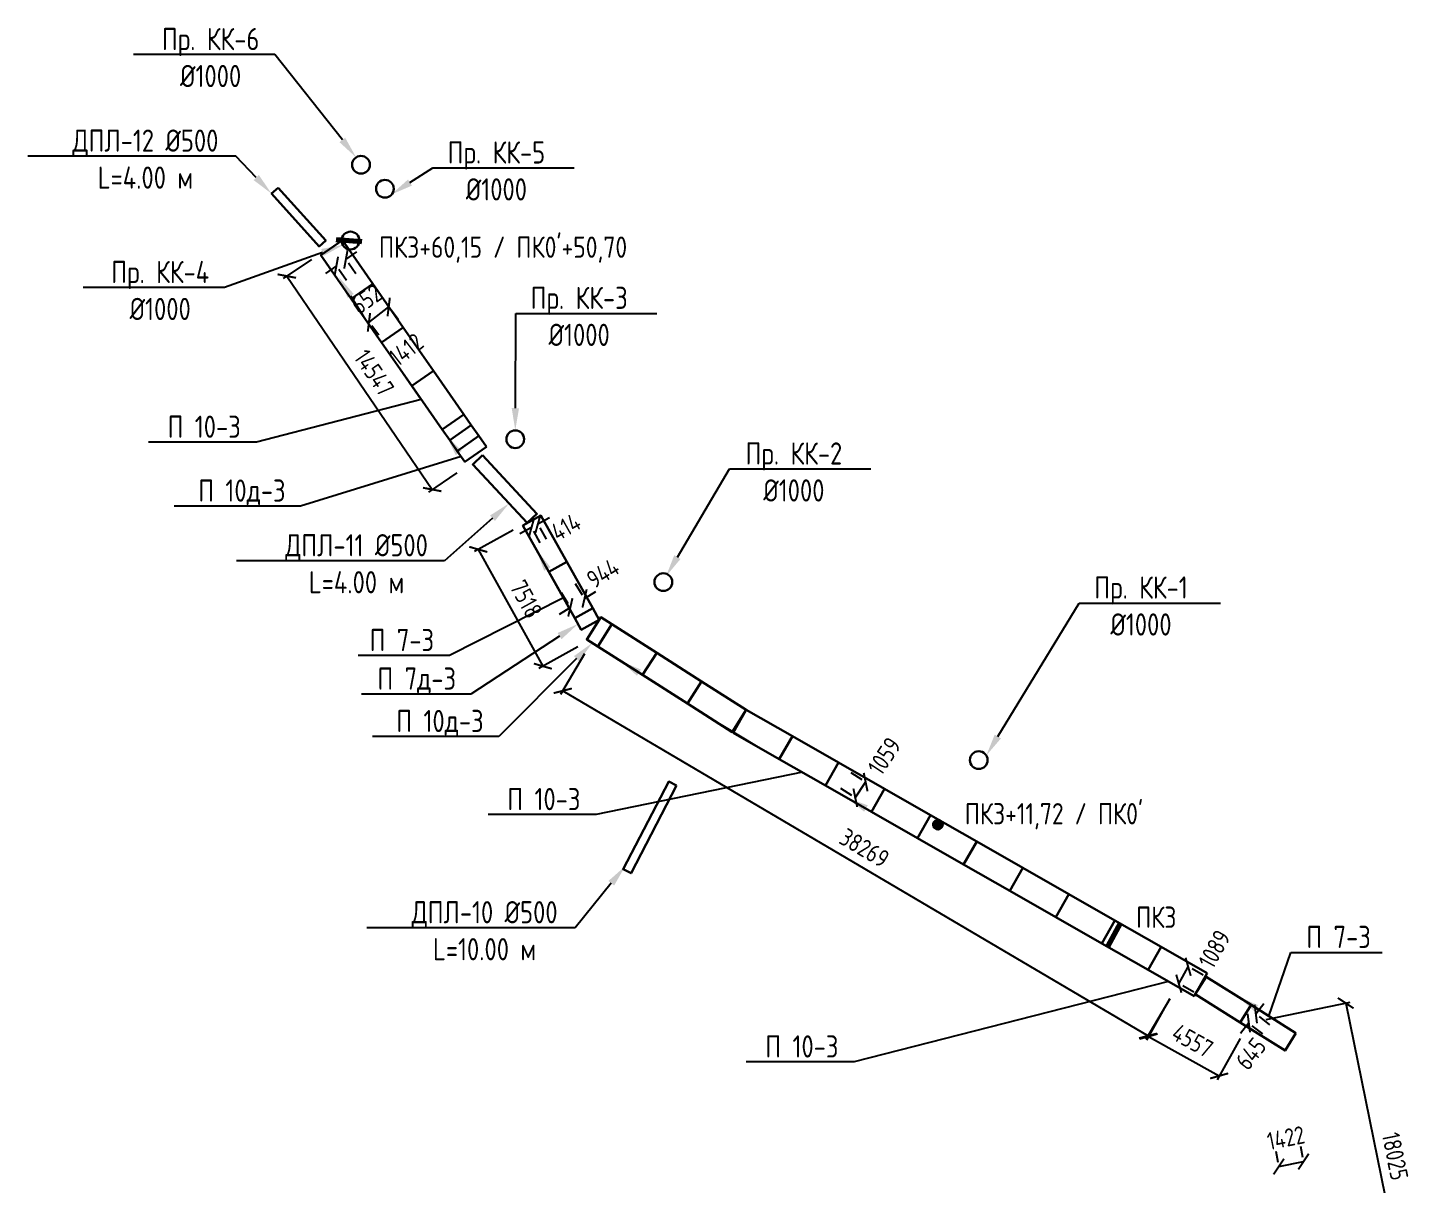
# Model space of a CAD drawing. Header units: millimetres. Extents: x 23457745 to 25202521, y 22218467 to 22861220.
# Drawn here: x 24216288 to 24294603, y 22651094 to 22716237 of the extents above; entities that cross this region are included whole.
import ezdxf
from ezdxf import colors
from ezdxf.entities.mleader import LeaderData, LeaderLine
from ezdxf.math import Vec2, Vec3

# ---------------------------------------------------------------- set-up
doc = ezdxf.new("R2010")
doc.units = ezdxf.units.MM
doc.layers.add('Выноски', color=7, linetype='Continuous')
for name, color, linetype, lineweight in [('Колодца К2', 30, 'Continuous', 30), ('Лотки К2', 30, 'Continuous', 30), ('Пикеты', 1, 'Continuous', 60)]:
    doc.layers.add(name, color=color, linetype=linetype, lineweight=lineweight)
doc.styles.add('GOST 2.304', font='GOST_type.ttf')
doc.styles.get("Standard").update_dxf_attribs({"font": 'arial.ttf'})
doc.dimstyles.new('STANDARD$0', dxfattribs={"dimscale": 100, "dimtxt": 2.5, "dimasz": 1, "dimexe": 0.5, "dimexo": 2, "dimgap": 1, "dimtad": 1, "dimdec": 0, "dimzin": 0, "dimdsep": 46, "dimtxsty": 'Standard', "dimblk1": 'OBLIQUE', "dimblk2": 'OBLIQUE', "dimsah": 1, "dimcen": 2, "dimadec": 0, "dimazin": 0, "dimtfac": 1, "dimtdec": 4, "dimtofl": 0, "dimtmove": 2, "dimatfit": 3, "dimldrblk": 'OBLIQUE', "dimfxl": 1, "dimtolj": 1, "dimtzin": 0, "dimarcsym": 0})

# ---------------------------------------------------------------- blocks, each defined once
blk = doc.blocks.new('_ArchTick')
at = {"color": 0, "linetype": 'ByBlock', "const_width": 0.15}
blk.add_lwpolyline([(-0.5, -0.5), (0.5, 0.5)], dxfattribs=at)
blk = doc.blocks.new('*D12')
at = {"color": 0, "lineweight": -2, "transparency": 16777216}
for p, q in [((24234204, 22703191), (24234820, 22703618)), ((24233669, 22702819), (24233053, 22702391)), ((24234233, 22702007), (24233811, 22702614)), ((24234768, 22702378), (24234347, 22702985))]:
    blk.add_line(p, q, dxfattribs=at)
at = {"layer": 'Defpoints', "color": 0, "transparency": 16777216}
for p in [(24233662, 22702828), (24234198, 22703200), (24234204, 22703191)]:
    blk.add_point(p, dxfattribs=at)
at = {"color": 0, "lineweight": -2, "transparency": 16777216, "xscale": 750.0000000000001, "yscale": 750.0000000000001, "zscale": 750.0000000000001}
for p, rotation in [((24233669, 22702819), 34.7716012170438), ((24234204, 22703191), 214.7716012170438)]:
    blk.add_blockref('_ArchTick', p, dxfattribs=dict(at, rotation=rotation))
at = {"color": 0, "transparency": 16777216, "insert": (24235363, 22700950), "char_height": 1000, "attachment_point": 5, "rotation": 34.7716, "style": 'GOST 2.304'}
blk.add_mtext('\\A1;652', dxfattribs=at)
blk = doc.blocks.new('_Oblique')
at = {"color": 0, "linetype": 'ByBlock', "lineweight": -2}
blk.add_line((-0.5, -0.5), (0.5, 0.5), dxfattribs=at)
blk = doc.blocks.new('*D13')
at = {"color": 0, "lineweight": -2, "transparency": 16777216}
for p, q in [((24245022, 22688293), (24245675, 22688660)), ((24244661, 22688090), (24244008, 22687722)), ((24245143, 22687232), (24244784, 22687872)), ((24245504, 22687435), (24245144, 22688075))]:
    blk.add_line(p, q, dxfattribs=at)
at = {"layer": 'Defpoints', "color": 0, "transparency": 16777216}
for p in [(24244653, 22688104), (24245014, 22688307), (24245022, 22688293)]:
    blk.add_point(p, dxfattribs=at)
at = {"color": 0, "lineweight": -2, "transparency": 16777216, "xscale": 750.0000000000001, "yscale": 750.0000000000001, "zscale": 750.0000000000001}
for p, rotation in [((24244661, 22688090), 29.36241064637022), ((24245022, 22688293), 209.3624106463703)]:
    blk.add_blockref('_ArchTick', p, dxfattribs=dict(at, rotation=rotation))
at = {"color": 0, "transparency": 16777216, "insert": (24246594, 22688120), "char_height": 1000, "attachment_point": 5, "rotation": 29.36241, "style": 'GOST 2.304'}
blk.add_mtext('\\A1;414', dxfattribs=at)
blk = doc.blocks.new('*D14')
at = {"color": 0, "lineweight": -2, "transparency": 16777216}
for p, q in [((24247123, 22684926), (24247514, 22684302)), ((24246323, 22684425), (24246714, 22683801)), ((24247647, 22684090), (24248282, 22684488)), ((24246847, 22683589), (24246211, 22683191))]:
    blk.add_line(p, q, dxfattribs=at)
at = {"layer": 'Defpoints', "color": 0, "transparency": 16777216}
for p in [(24247647, 22684090), (24247654, 22684079), (24246854, 22683578)]:
    blk.add_point(p, dxfattribs=at)
at = {"color": 0, "lineweight": -2, "transparency": 16777216, "xscale": 750.0000000000001, "yscale": 750.0000000000001, "zscale": 750.0000000000001}
for p, rotation in [((24247647, 22684090), 212.0621273089403), ((24246847, 22683589), 32.06212730894032)]:
    blk.add_blockref('_ArchTick', p, dxfattribs=dict(at, rotation=rotation))
at = {"color": 0, "transparency": 16777216, "insert": (24248683, 22685510), "char_height": 1000, "attachment_point": 5, "rotation": 32.06213, "style": 'GOST 2.304'}
blk.add_mtext('\\A1;944', dxfattribs=at)
blk = doc.blocks.new('*D15')
at = {"color": 0, "lineweight": -2, "transparency": 16777216}
for p, q in [((24262653, 22674292), (24263271, 22673884)), ((24262897, 22672863), (24263480, 22673746)), ((24262070, 22673408), (24262688, 22673000))]:
    blk.add_line(p, q, dxfattribs=at)
at = {"layer": 'Defpoints', "color": 0, "lineweight": 30, "transparency": 16777216}
for p in [(24263480, 22673746), (24263488, 22673741), (24262905, 22672857)]:
    blk.add_point(p, dxfattribs=at)
at = {"color": 0, "lineweight": -2, "transparency": 16777216, "xscale": 750.0000000000001, "yscale": 750.0000000000001, "zscale": 750.0000000000001}
for p, rotation in [((24263480, 22673746), 56.58632838867814), ((24262897, 22672863), 236.5863283886781)]:
    blk.add_blockref('_ArchTick', p, dxfattribs=dict(at, rotation=rotation))
at = {"color": 0, "transparency": 16777216, "insert": (24264539, 22675208), "char_height": 1000, "attachment_point": 5, "rotation": 56.58633, "style": 'GOST 2.304'}
blk.add_mtext('\\A1;1059', dxfattribs=at)
blk = doc.blocks.new('*D16')
at = {"color": 0, "lineweight": -2, "transparency": 16777216}
for p, q in [((24281120, 22662389), (24281648, 22663341)), ((24282495, 22662872), (24281867, 22663220)), ((24281968, 22661919), (24281339, 22662268))]:
    blk.add_line(p, q, dxfattribs=at)
at = {"layer": 'Defpoints', "color": 0, "lineweight": 30, "transparency": 16777216}
for p in [(24281620, 22663356), (24281648, 22663341), (24281093, 22662404)]:
    blk.add_point(p, dxfattribs=at)
at = {"color": 0, "lineweight": -2, "transparency": 16777216, "xscale": 750.0000000000001, "yscale": 750.0000000000001, "zscale": 750.0000000000001}
for p, rotation in [((24281648, 22663341), 61.02626521544851), ((24281120, 22662389), 241.0262652154485)]:
    blk.add_blockref('_ArchTick', p, dxfattribs=dict(at, rotation=rotation))
at = {"color": 0, "transparency": 16777216, "insert": (24283130, 22664336), "char_height": 1000, "attachment_point": 5, "rotation": 61.02627, "style": 'GOST 2.304'}
blk.add_mtext('\\A1;1089', dxfattribs=at)
blk = doc.blocks.new('*D17')
at = {"color": 0, "lineweight": -2, "transparency": 16777216}
for p, q in [((24285457, 22660686), (24285917, 22661278)), ((24286244, 22660076), (24285655, 22660532)), ((24285062, 22660176), (24284602, 22659583)), ((24285848, 22659566), (24285259, 22660023))]:
    blk.add_line(p, q, dxfattribs=at)
at = {"layer": 'Defpoints', "color": 0, "lineweight": 30, "transparency": 16777216}
for p in [(24285453, 22660689), (24285457, 22660686), (24285058, 22660179)]:
    blk.add_point(p, dxfattribs=at)
at = {"color": 0, "lineweight": -2, "transparency": 16777216, "xscale": 750.0000000000001, "yscale": 750.0000000000001, "zscale": 750.0000000000001}
for p, rotation in [((24285457, 22660686), 232.1992221800609), ((24285062, 22660176), 52.19922218006083)]:
    blk.add_blockref('_ArchTick', p, dxfattribs=dict(at, rotation=rotation))
at = {"color": 0, "transparency": 16777216, "insert": (24285175, 22658444), "char_height": 1000, "attachment_point": 5, "rotation": 52.19922, "style": 'GOST 2.304'}
blk.add_mtext('\\A1;645', dxfattribs=at)
blk = doc.blocks.new('*D18')
at = {"color": 0, "lineweight": -2, "transparency": 16777216}
for p, q in [((24287970, 22653230), (24288094, 22652612)), ((24286576, 22652948), (24286700, 22652331)), ((24286750, 22652086), (24288144, 22652367))]:
    blk.add_line(p, q, dxfattribs=at)
at = {"layer": 'Defpoints', "color": 0, "transparency": 16777216}
for p in [(24286773, 22651968), (24288144, 22652367), (24288168, 22652249)]:
    blk.add_point(p, dxfattribs=at)
at = {"color": 0, "lineweight": -2, "transparency": 16777216, "xscale": 750.0000000000001, "yscale": 750.0000000000001, "zscale": 750.0000000000001}
for p, rotation in [((24286750, 22652086), 191.4067758692635), ((24288144, 22652367), 11.40677586926352)]:
    blk.add_blockref('_ArchTick', p, dxfattribs=dict(at, rotation=rotation))
at = {"color": 0, "transparency": 16777216, "insert": (24287150, 22653698), "char_height": 1000, "attachment_point": 5, "rotation": 11.40678, "style": 'GOST 2.304'}
blk.add_mtext('\\A1;1422', dxfattribs=at)
blk = doc.blocks.new('*D45')
at = {"color": 0, "lineweight": -2, "transparency": 16777216}
for p, q in [((24232259, 22703192), (24230670, 22702110)), ((24230877, 22702251), (24239065, 22690227)), ((24240447, 22691168), (24238858, 22690086))]:
    blk.add_line(p, q, dxfattribs=at)
at = {"layer": 'Defpoints', "color": 0, "transparency": 16777216}
for p in [(24233085, 22703755), (24241274, 22691731), (24239065, 22690227)]:
    blk.add_point(p, dxfattribs=at)
at = {"color": 0, "lineweight": -2, "transparency": 16777216, "xscale": 750, "yscale": 750, "zscale": 750}
for p, rotation in [((24230877, 22702251), 124.2553872978519), ((24239065, 22690227), 304.2553872978519)]:
    blk.add_blockref('_ArchTick', p, dxfattribs=dict(at, rotation=rotation))
at = {"color": 0, "transparency": 16777216, "insert": (24235798, 22696802), "char_height": 1000, "attachment_point": 5, "rotation": 304.25539, "style": 'GOST 2.304'}
blk.add_mtext('\\A1;14547', dxfattribs=at)
blk = doc.blocks.new('*D46')
at = {"color": 0, "lineweight": -2, "transparency": 16777216}
for p, q in [((24243623, 22687938), (24241443, 22686733)), ((24241662, 22686854), (24245300, 22680274)), ((24247261, 22681358), (24245081, 22680153))]:
    blk.add_line(p, q, dxfattribs=at)
at = {"layer": 'Defpoints', "color": 0, "transparency": 16777216}
for p in [(24244499, 22688422), (24248136, 22681842), (24245300, 22680274)]:
    blk.add_point(p, dxfattribs=at)
at = {"color": 0, "lineweight": -2, "transparency": 16777216, "xscale": 750, "yscale": 750, "zscale": 750}
for p, rotation in [((24241662, 22686854), 118.935802064391), ((24245300, 22680274), 298.935802064391)]:
    blk.add_blockref('_ArchTick', p, dxfattribs=dict(at, rotation=rotation))
at = {"color": 0, "transparency": 16777216, "insert": (24244356, 22684048), "char_height": 1000, "attachment_point": 5, "rotation": 298.9358, "style": 'GOST 2.304'}
blk.add_mtext('\\A1;7518', dxfattribs=at)
blk = doc.blocks.new('*D47')
at = {"color": 0, "lineweight": -2, "transparency": 16777216}
for p, q in [((24247650, 22680969), (24246297, 22678673)), ((24246424, 22678889), (24279388, 22659451)), ((24280615, 22661532), (24279261, 22659236))]:
    blk.add_line(p, q, dxfattribs=at)
at = {"layer": 'Defpoints', "color": 0, "transparency": 16777216}
for p in [(24248158, 22681831), (24281123, 22662393), (24279388, 22659451)]:
    blk.add_point(p, dxfattribs=at)
at = {"color": 0, "lineweight": -2, "transparency": 16777216, "xscale": 750, "yscale": 750, "zscale": 750}
for p, rotation in [((24246424, 22678889), 149.4747441770796), ((24279388, 22659451), 329.4747441770796)]:
    blk.add_blockref('_ArchTick', p, dxfattribs=dict(at, rotation=rotation))
at = {"color": 0, "transparency": 16777216, "insert": (24263414, 22670032), "char_height": 1000, "attachment_point": 5, "rotation": 329.47474, "style": 'GOST 2.304'}
blk.add_mtext('\\A1;38269', dxfattribs=at)
blk = doc.blocks.new('*D48')
at = {"color": 0, "lineweight": -2, "transparency": 16777216}
for p, q in [((24280595, 22661529), (24279293, 22659199)), ((24279415, 22659417), (24283394, 22657194)), ((24284574, 22659305), (24283272, 22656976))]:
    blk.add_line(p, q, dxfattribs=at)
at = {"layer": 'Defpoints', "color": 0, "transparency": 16777216}
for p in [(24281083, 22662402), (24285061, 22660178), (24283394, 22657194)]:
    blk.add_point(p, dxfattribs=at)
at = {"color": 0, "lineweight": -2, "transparency": 16777216, "xscale": 750, "yscale": 750, "zscale": 750}
for p, rotation in [((24279415, 22659417), 150.8044327422705), ((24283394, 22657194), 330.8044327422705)]:
    blk.add_blockref('_ArchTick', p, dxfattribs=dict(at, rotation=rotation))
at = {"color": 0, "transparency": 16777216, "insert": (24281892, 22659179), "char_height": 1000, "attachment_point": 5, "rotation": 330.80443, "style": 'GOST 2.304'}
blk.add_mtext('\\A1;4557', dxfattribs=at)
blk = doc.blocks.new('*D49')
at = {"color": 0, "lineweight": -2, "transparency": 16777216}
for p, q in [((24286038, 22660379), (24290763, 22661346)), ((24290518, 22661295), (24294129, 22643636)), ((24289649, 22642720), (24294374, 22643686))]:
    blk.add_line(p, q, dxfattribs=at)
at = {"layer": 'Defpoints', "color": 0, "transparency": 16777216}
for p in [(24285058, 22660179), (24294129, 22643636), (24288670, 22642520)]:
    blk.add_point(p, dxfattribs=at)
at = {"color": 0, "lineweight": -2, "transparency": 16777216, "xscale": 750, "yscale": 750, "zscale": 750}
for p, rotation in [((24290518, 22661295), 101.5586170166532), ((24294129, 22643636), 281.5586170166532)]:
    blk.add_blockref('_ArchTick', p, dxfattribs=dict(at, rotation=rotation))
at = {"color": 0, "transparency": 16777216, "insert": (24293304, 22652666), "char_height": 1000, "attachment_point": 5, "rotation": 281.55862, "style": 'GOST 2.304'}
blk.add_mtext('\\A1;18025', dxfattribs=at)
blk = doc.blocks.new('*D85')
at = {"color": 0, "lineweight": -2, "transparency": 16777216}
for p, q in [((24235503, 22699643), (24236616, 22700511)), ((24237175, 22699795), (24236770, 22700314)), ((24236063, 22698926), (24235657, 22699446))]:
    blk.add_line(p, q, dxfattribs=at)
at = {"layer": 'Defpoints', "color": 0, "lineweight": 30, "transparency": 16777216}
for p in [(24236560, 22700583), (24236616, 22700511), (24235447, 22699715)]:
    blk.add_point(p, dxfattribs=at)
at = {"color": 0, "lineweight": -2, "transparency": 16777216, "xscale": 750.0000000000001, "yscale": 750.0000000000001, "zscale": 750.0000000000001}
for p, rotation in [((24236616, 22700511), 37.97567202370142), ((24235503, 22699643), 217.9756720237014)]:
    blk.add_blockref('_ArchTick', p, dxfattribs=dict(at, rotation=rotation))
at = {"color": 0, "transparency": 16777216, "insert": (24237599, 22698105), "char_height": 1000, "attachment_point": 5, "rotation": 37.97567, "style": 'GOST 2.304'}
blk.add_mtext('\\A1;1412', dxfattribs=at)
blk = doc.blocks.new('Плита_П10-3')
at = {"lineweight": 30}
blk.add_lwpolyline([(1495, 740), (-1495, 740), (-1495, -740), (1495, -740)], close=True, dxfattribs=at)
at = {"layer": 'Defpoints', "color": 1, "lineweight": 30}
blk.add_attdef('ПЛИТА_П10-3', (-1019, -101), '', height=250, dxfattribs=at)
blk = doc.blocks.new('Плита_П10д-3')
at = {"lineweight": 30}
blk.add_lwpolyline([(370, 740), (-370, 740), (-370, -740), (370, -740)], close=True, dxfattribs=at)
at = {"color": 1, "lineweight": 30}
blk.add_attdef('ПЛИТА_П10Д-3', (-1054, -76), '', height=250, dxfattribs=at)
blk = doc.blocks.new('Плита_П7-3')
at = {"lineweight": 30}
blk.add_lwpolyline([(1495, 580), (-1495, 580), (-1495, -580), (1495, -580)], close=True, dxfattribs=at)
at = {"layer": 'Defpoints', "color": 1, "lineweight": 30}
blk.add_attdef('ПЛИТА_П7-3', (-902, -146), '', height=250, dxfattribs=at)
blk = doc.blocks.new('Плита_П7д-3')
at = {"lineweight": 30}
blk.add_lwpolyline([(370, 580), (-370, 580), (-370, -580), (370, -580)], close=True, dxfattribs=at)
at = {"layer": 'Defpoints', "color": 1, "lineweight": 30}
blk.add_attdef('ПЛИТА_П7Д-3', (-1023, -31), '', height=250, dxfattribs=at)

msp = doc.modelspace()

# ---------------------------------------------------------------- hatches: boundary and pattern name
at = {"layer": 'Пикеты'}
h = msp.add_hatch(dxfattribs=at)
h.set_pattern_fill('ANGLE', color=256)
h.set_pattern_definition([(0, (-7047.888, -3791.1246), (0, 6.985), [5.08, -1.905]), (90, (-7047.888, -3791.1246), (-6.985, 4e-16), [5.08, -1.905])])
h.paths.add_polyline_path([(24267349.213, 22671353.231, 1), (24267754.036, 22671353.231, 1)])

# ---------------------------------------------------------------- linework, layer by layer
at = {"layer": 'Колодца К2'}
for centre in [(24235054.937, 22708520.881), (24236401.937, 22707169.881), (24234464.937, 22704252.881), (24243745.937, 22693059.881, 107132), (24252083.937, 22685010.881), (24269848.936, 22674985.883)]:
    msp.add_circle(centre, 500, dxfattribs=at)
at = {"layer": 'Лотки К2', "elevation": 106658}
msp.add_lwpolyline([(24230386.329, 22707229.314), (24233067.074, 22704260.542), (24232695.978, 22703925.449), (24230015.232, 22706894.221)], close=True, dxfattribs=at)
at = {"layer": 'Лотки К2'}
for points in [[(24241904.633, 22692153.156), (24244963.6, 22688852.743), (24244413.531, 22688342.915), (24241354.564, 22691643.328)], [(24252832.414, 22673544.341), (24250264.18, 22668607.729), (24249819.231, 22668835.807), (24252387.464, 22673772.419)]]:
    msp.add_lwpolyline(points, close=True, dxfattribs=at)
at = {"layer": 'Пикеты', "color": 240, "lineweight": 70, "true_color": 0xed1f24}
for p, q in [((24235110.737, 22704186.226), (24233662.521, 22704285.864)), ((24277818.139, 22665774.166), (24277122.568, 22664500.024))]:
    msp.add_line(p, q, dxfattribs=at)
at = {"layer": 'Пикеты'}
msp.add_circle((24267551.625, 22671353.231), 202.412, dxfattribs=at)

# ---------------------------------------------------------------- block references
at = {"color": 1, "lineweight": 30}
for name, p, rotation in [('Плита_П10-3', (24234259.657, 22702620.107), 304.8416766789901), ('Плита_П10-3', (24235967.876, 22700166.113), 304.8416766789901), ('Плита_П10-3', (24237676.095, 22697712.118), 304.8416766789901), ('Плита_П10-3', (24239384.314, 22695258.124), 304.8416766789901), ('Плита_П10д-3', (24240449.477, 22693729.717), 305), ('Плита_П10д-3', (24240873.923, 22693123.545), 305), ('Плита_П10д-3', (24241298.37, 22692517.372), 305), ('Плита_П7-3', (24245416.232, 22687173.763), 299.3133628212476), ('Плита_П7-3', (24246879.962, 22684566.543), 299.3133628212476), ('Плита_П7д-3', (24247792.818, 22682936.591), 299.0000000000001), ('Плита_П10д-3', (24248479.012, 22682208.656), 327.624169915513), ('Плита_П10-3', (24250053.711, 22681206.324), 327.4970823810106), ('Плита_П10-3', (24252575.37, 22679599.67), 327.4970823810106), ('Плита_П10-3', (24255097.028, 22677993.016), 327.4970823810106), ('Плита_П10-3', (24257686.259, 22676429.475), 330.2504535083078), ('Плита_П10-3', (24260282.185, 22674945.808), 330.2504535083078), ('Плита_П10-3', (24262878.112, 22673462.141), 330.2504535083078), ('Плита_П10-3', (24265474.038, 22671978.474), 330.2504535083078), ('Плита_П10-3', (24268069.964, 22670494.808), 330.2504535083078), ('Плита_П10-3', (24270665.89, 22669011.141), 330.2504535083078), ('Плита_П10-3', (24273261.816, 22667527.474), 330.2504535083078), ('Плита_П10-3', (24275857.743, 22666043.807), 330.2504535083078), ('Плита_П10-3', (24278453.669, 22664560.14), 330.2504535083078), ('Плита_П10-3', (24281049.595, 22663076.474), 330.2504535083078), ('Плита_П7-3', (24283614.613, 22661497.286), 327.8371087357489), ('Плита_П7-3', (24286145.762, 22659905.625), 327.8371087357489)]:
    msp.add_blockref(name, p, dxfattribs=dict(at, rotation=rotation))

# ---------------------------------------------------------------- texts
at = {"layer": 'Пикеты', "style": 'GOST 2.304'}
for s, p in [("ПК3+60,15 / ПК0'+50,70 ", (24236061.617, 22703280.004, -228747)), ("ПК3+11,72 / ПК0'", (24269061.714, 22671362.774, -228747)), ('ПК3', (24278710.045, 22665533.732, -228747))]:
    msp.add_text(s, height=1200, dxfattribs=at).set_placement(p)

# ---------------------------------------------------------------- dimensions: what is measured, and where the dimension line sits
for p1, p2, distance, override, picture, middle in [((24233085.279, 22703754.897), (24241273.626, 22691731.13), -2672.042, {"dimscale": 500, "dimtxt": 2, "dimasz": 1.5, "dimrnd": 0, "dimtxsty": 'GOST 2.304', "dimblk1": 'ArchTick', "dimblk2": 'ArchTick', "dimatfit": 2}, '*D45', (24235797.743, 22696802.051)), ((24233662.296, 22702828.206), (24234197.633, 22703199.882), -11.105, {"dimscale": 500, "dimtxt": 2, "dimasz": 1.5, "dimtxsty": 'GOST 2.304', "dimblk1": 'ArchTick', "dimblk2": 'ArchTick'}, '*D12', (24235363.287, 22700949.581)), ((24235447.275, 22699714.562), (24236560.149, 22700583.274), -91.184, {"dimscale": 500, "dimtxt": 2, "dimasz": 1.5, "dimtxsty": 'GOST 2.304', "dimblk1": 'ArchTick', "dimblk2": 'ArchTick'}, '*D85', (24237599.456, 22698104.669)), ((24244498.638, 22688421.796), (24248136.145, 22681842.185), -3241.214, {"dimscale": 500, "dimtxt": 2, "dimasz": 1.5, "dimtxsty": 'GOST 2.304', "dimblk1": 'ArchTick', "dimblk2": 'ArchTick', "dimatfit": 2}, '*D46', (24244356.279, 22684047.799)), ((24248158.289, 22681830.649), (24281123.099, 22662393.314), -3415.409, {"dimscale": 500, "dimtxt": 2, "dimasz": 1.5, "dimtxsty": 'GOST 2.304', "dimblk1": 'ArchTick', "dimblk2": 'ArchTick', "dimatfit": 2}, '*D47', (24263414.409, 22670032.259)), ((24281083.014, 22662401.519), (24285061.456, 22660178.447), -3419.06, {"dimscale": 500, "dimtxt": 2, "dimasz": 1.5, "dimtxsty": 'GOST 2.304', "dimblk1": 'ArchTick', "dimblk2": 'ArchTick', "dimatfit": 2}, '*D48', (24281892.411, 22659178.553)), ((24285057.937, 22660178.881), (24288669.556, 22642519.699), 5572.704, {"dimscale": 500, "dimtxt": 2, "dimasz": 1.5, "dimtxsty": 'GOST 2.304', "dimblk1": 'ArchTick', "dimblk2": 'ArchTick', "dimatfit": 2}, '*D49', (24293303.858, 22652666.408)), ((24286773.38, 22651968.188), (24288167.675, 22652249.498), 120.184, {"dimscale": 500, "dimtxt": 2, "dimasz": 1.5, "dimtxsty": 'GOST 2.304', "dimblk1": 'ArchTick', "dimblk2": 'ArchTick'}, '*D18', (24287149.957, 22653697.725))]:
    dim = msp.add_aligned_dim(p1=p1, p2=p2, distance=distance, dimstyle='STANDARD$0', override=override)
    dim.commit()
    dim.dimension.update_dxf_attribs({"geometry": picture, "text_midpoint": middle})
for base, p1, p2, angle, picture, middle in [((24245021.787, 22688292.512), (24244653.129, 22688104.02), (24245013.702, 22688306.881), 29.36241065, '*D13', (24246594.331, 22688119.687)), ((24247646.814, 22684089.735), (24246853.618, 22683577.775), (24247653.616, 22684078.876), 32.06212731, '*D14', (24248683.062, 22685510.438)), ((24263479.596, 22673746.44), (24262904.551, 22672857.445), (24263487.57, 22673741.18), 56.58632839, '*D15', (24264539.331, 22675208.446)), ((24281647.88, 22663341.069), (24281092.937, 22662403.881), (24281620.318, 22663356.33), 61.02626522, '*D16', (24283129.78, 22664336.032)), ((24285457.24, 22660685.715), (24285057.937, 22660178.881), (24285453.4, 22660688.694), 52.19922218, '*D17', (24285174.673, 22658444.158))]:
    dim = msp.add_linear_dim(base=base, p1=p1, p2=p2, angle=angle, dimstyle='STANDARD$0', override={"dimscale": 500, "dimtxt": 2, "dimasz": 1.5, "dimtxsty": 'GOST 2.304', "dimblk1": 'ArchTick', "dimblk2": 'ArchTick'})
    dim.commit()
    dim.dimension.update_dxf_attribs({"geometry": picture, "text_midpoint": middle, "dimtype": 161})

# ---------------------------------------------------------------- leaders
at = {"layer": 'Выноски', "color": 0, "lineweight": -2}
ml = msp.add_multileader_mtext('Standard', dxfattribs=at)
ml.set_content('{\\C0;Пр. КК-6\\P%%C1000}', color=5, style='GOST 2.304')
ml.set_leader_properties(lineweight=-3)
ml.build(insert=Vec2(0, 0))
ml.multileader.update_dxf_attribs({"text_left_attachment_type": 6, "text_right_attachment_type": 6, "dogleg_length": 1, "arrow_head_size": 1250, "scale": 500})
ctx = ml.context
ctx.base_point, ctx.scale, ctx.char_height, ctx.arrow_head_size, ctx.landing_gap_size, ctx.plane_origin = Vec3(24223064.203, 22714728.287, 105124), 500, 1250, 1250, 900, Vec3(24222587.503, 22681262.138, 105124)
ctx.left_attachment, ctx.right_attachment, ctx.text_align_type = 6, 6, 1
notes = []
notes.append((ctx, [(1, (1, 1, 0), (24230207.975, 22714728.287, 105124), (-1, 0), 99.848, [(1, [(24234778.836, 22708937.736, 105124)], 0, [])])]))
ctx.mtext.insert, ctx.mtext.alignment, ctx.mtext.flow_direction = Vec3(24226586.165, 22716228.287, 105124), 2, 5
ml = msp.add_multileader_mtext('Standard', dxfattribs=at)
ml.set_content('{\\C0;ДПЛ-12 %%C500\\PL=4.00 м}', color=5, style='GOST 2.304')
ml.set_leader_properties(lineweight=-3)
ml.build(insert=Vec2(0, 0))
ml.multileader.update_dxf_attribs({"text_left_attachment_type": 6, "text_right_attachment_type": 6, "dogleg_length": 1, "arrow_head_size": 1250, "scale": 500})
ctx = ml.context
ctx.base_point, ctx.scale, ctx.char_height, ctx.arrow_head_size, ctx.landing_gap_size, ctx.plane_origin = Vec3(24217916.802, 22709006.499), 500, 1250, 1250, 900, Vec3(24218919.57, 22682383.405)
ctx.left_attachment, ctx.right_attachment, ctx.text_align_type = 6, 6, 1
notes.append((ctx, [(1, (1, 1, 0), (24228010.003, 22709006.499), (-1, 0), 99.848, [(1, [(24230015.232, 22706894.221)], 0, [])])]))
ctx.mtext.insert, ctx.mtext.alignment, ctx.mtext.flow_direction = Vec3(24222913.479, 22710506.499), 2, 5
ml = msp.add_multileader_mtext('Standard', dxfattribs=at)
ml.set_content('{\\C0;Пр. КК-5\\P%%C1000}', color=5, style='GOST 2.304')
ml.set_leader_properties(lineweight=-3)
ml.build(insert=Vec2(0, 0))
ml.multileader.update_dxf_attribs({"text_left_attachment_type": 6, "text_right_attachment_type": 6, "dogleg_length": 1, "arrow_head_size": 1250, "scale": 500})
ctx = ml.context
ctx.base_point, ctx.scale, ctx.char_height, ctx.arrow_head_size, ctx.landing_gap_size, ctx.plane_origin = Vec3(24239204.923, 22708341.494, 105124), 500, 1250, 1250, 900, Vec3(24235894.436, 22682807.721, 105124)
ctx.left_attachment, ctx.right_attachment, ctx.text_align_type = 6, 6, 1
notes.append((ctx, [(0, (1, 1, 0), (24239105.075, 22708341.494, 105124), (1, 0), 99.848, [(1, [(24236761.042, 22706846.318, 105124)], 0, [])])]))
ctx.mtext.insert, ctx.mtext.alignment, ctx.mtext.flow_direction = Vec3(24242682.21, 22709841.494, 105124), 2, 5
ml = msp.add_multileader_mtext('Standard', dxfattribs=at)
ml.set_content('{\\C0;Пр. КК-4\\P%%C1000}', color=5, style='GOST 2.304')
ml.set_leader_properties(lineweight=-3)
ml.build(insert=Vec2(0, 0))
ml.multileader.update_dxf_attribs({"text_left_attachment_type": 6, "text_right_attachment_type": 6, "dogleg_length": 1, "arrow_head_size": 1250, "scale": 500})
ctx = ml.context
ctx.base_point, ctx.scale, ctx.char_height, ctx.arrow_head_size, ctx.landing_gap_size, ctx.plane_origin = Vec3(24220223.059, 22701606.521), 500, 1250, 1250, 900, Vec3(24221826.288, 22677189.415)
ctx.left_attachment, ctx.right_attachment, ctx.text_align_type = 6, 6, 1
notes.append((ctx, [(1, (1, 1, 0), (24227367.724, 22701606.521), (-1, 0), 99.848, [(1, [(24234059.98, 22704006.156)], 0, [])])]))
ctx.mtext.insert, ctx.mtext.alignment, ctx.mtext.flow_direction = Vec3(24223745.468, 22703106.521), 2, 5
ml = msp.add_multileader_mtext('Standard', dxfattribs=at)
ml.set_content('{\\C0;П 10-3}', color=5, style='GOST 2.304')
ml.set_leader_properties(lineweight=-3)
ml.build(insert=Vec2(0, 0))
ml.multileader.update_dxf_attribs({"text_left_attachment_type": 6, "text_right_attachment_type": 6, "dogleg_length": 1, "arrow_head_size": 1250, "scale": 500})
ctx = ml.context
ctx.base_point, ctx.scale, ctx.char_height, ctx.arrow_head_size, ctx.landing_gap_size, ctx.plane_origin = Vec3(24223370.862, 22692890.771), 500, 1250, 1250, 900, Vec3(24222213.97, 22672462.697)
ctx.left_attachment, ctx.right_attachment, ctx.text_align_type = 6, 6, 1
notes.append((ctx, [(1, (1, 1, 0), (24229174.391, 22692890.771), (-1, 0), 99.848, [(3, [(24233807.11, 22702197.337), (24235178.003, 22700005.562), (24236591.588, 22697974.834), (24238452.099, 22695302.059)], 0, [])])]))
ctx.mtext.insert, ctx.mtext.alignment, ctx.mtext.flow_direction = Vec3(24226222.703, 22694390.771), 2, 5
ml = msp.add_multileader_mtext('Standard', dxfattribs=at)
ml.set_content('{\\C0;Пр. КК-3\\P%%C1000}', color=5, style='GOST 2.304')
ml.set_leader_properties(lineweight=-3)
ml.build(insert=Vec2(0, 0))
ml.multileader.update_dxf_attribs({"text_left_attachment_type": 6, "text_right_attachment_type": 6, "dogleg_length": 1, "arrow_head_size": 1250, "scale": 500})
ctx = ml.context
ctx.base_point, ctx.scale, ctx.char_height, ctx.arrow_head_size, ctx.landing_gap_size, ctx.plane_origin = Vec3(24243867.38, 22700148.97, 107132), 500, 1250, 1250, 900, Vec3(24231107.288, 22665996.415, 107132)
ctx.left_attachment, ctx.right_attachment, ctx.text_align_type = 6, 6, 1
notes.append((ctx, [(0, (1, 1, 0), (24243767.532, 22700148.97, 107132), (1, 0), 99.848, [(1, [(24243745.937, 22693559.881, 107132)], 0, [])])]))
ctx.mtext.insert, ctx.mtext.alignment, ctx.mtext.flow_direction = Vec3(24247344.667, 22701648.97, 107132), 2, 5
ml = msp.add_multileader_mtext('Standard', dxfattribs=at)
ml.set_content('{\\C0;П 10д-3}', color=5, style='GOST 2.304')
ml.set_leader_properties(lineweight=-3)
ml.build(insert=Vec2(0, 0))
ml.multileader.update_dxf_attribs({"text_left_attachment_type": 6, "text_right_attachment_type": 6, "dogleg_length": 1, "arrow_head_size": 1250, "scale": 500})
ctx = ml.context
ctx.base_point, ctx.scale, ctx.char_height, ctx.arrow_head_size, ctx.landing_gap_size, ctx.plane_origin = Vec3(24225138.46, 22689292.774, 107909), 500, 1250, 1250, 900, Vec3(24224696.364, 22668864.7, 107909)
ctx.left_attachment, ctx.right_attachment, ctx.text_align_type = 6, 6, 1
notes.append((ctx, [(1, (1, 1, 0), (24231656.785, 22689292.774, 107909), (-1, 0), 99.848, [(3, [(24239843.304, 22693305.271, 107909), (24240267.751, 22692699.098, 107909), (24240692.197, 22692092.926, 107909)], 0, [])])]))
ctx.mtext.insert, ctx.mtext.alignment, ctx.mtext.flow_direction = Vec3(24228347.698, 22690792.774, 107909), 2, 5
ml = msp.add_multileader_mtext('Standard', dxfattribs=at)
ml.set_content('{\\C0;Пр. КК-2\\P%%C1000}', color=5, style='GOST 2.304')
ml.set_leader_properties(lineweight=-3)
ml.build(insert=Vec2(0, 0))
ml.multileader.update_dxf_attribs({"text_left_attachment_type": 6, "text_right_attachment_type": 6, "dogleg_length": 1, "arrow_head_size": 1250, "scale": 500})
ctx = ml.context
ctx.base_point, ctx.scale, ctx.char_height, ctx.arrow_head_size, ctx.landing_gap_size, ctx.plane_origin = Vec3(24255911.878, 22691383.311), 500, 1250, 1250, 900, Vec3(24239445.288, 22657947.415)
ctx.left_attachment, ctx.right_attachment, ctx.text_align_type = 6, 6, 1
notes.append((ctx, [(0, (1, 1, 0), (24255812.031, 22691383.311), (1, 0), 99.848, [(1, [(24252238.296, 22685343.099)], 0, [])])]))
ctx.mtext.insert, ctx.mtext.alignment, ctx.mtext.flow_direction = Vec3(24259437.414, 22692883.311), 2, 5
ml = msp.add_multileader_mtext('Standard', dxfattribs=at)
ml.set_content('{\\C0;ДПЛ-11 %%C500\\PL=4.00 м}', color=5, style='GOST 2.304')
ml.set_leader_properties(lineweight=-3)
ml.build(insert=Vec2(0, 0))
ml.multileader.update_dxf_attribs({"text_left_attachment_type": 6, "text_right_attachment_type": 6, "dogleg_length": 1, "arrow_head_size": 1250, "scale": 500})
ctx = ml.context
ctx.base_point, ctx.scale, ctx.char_height, ctx.arrow_head_size, ctx.landing_gap_size, ctx.plane_origin = Vec3(24229942.118, 22686212.463), 500, 1250, 1250, 900, Vec3(24231853.666, 22663207.01)
ctx.left_attachment, ctx.right_attachment, ctx.text_align_type = 6, 6, 1
notes.append((ctx, [(1, (1, 1, 0), (24239767.27, 22686212.463), (-1, 0), 99.848, [(1, [(24243394.539, 22689442.337)], 0, [])])]))
ctx.mtext.insert, ctx.mtext.alignment, ctx.mtext.flow_direction = Vec3(24234804.77, 22687712.463), 2, 5
ml = msp.add_multileader_mtext('Standard', dxfattribs=at)
ml.set_content('{\\C0;П 7-3}', color=5, style='GOST 2.304')
ml.set_leader_properties(lineweight=-3)
ml.build(insert=Vec2(0, 0))
ml.multileader.update_dxf_attribs({"text_left_attachment_type": 6, "text_right_attachment_type": 6, "dogleg_length": 1, "arrow_head_size": 1250, "scale": 500})
ctx = ml.context
ctx.base_point, ctx.scale, ctx.char_height, ctx.arrow_head_size, ctx.landing_gap_size, ctx.plane_origin = Vec3(24234772.466, 22680873.677, 215779), 500, 1250, 1250, 900, Vec3(24233079.477, 22660445.603, 215779)
ctx.left_attachment, ctx.right_attachment, ctx.text_align_type = 6, 6, 1
notes.append((ctx, [(1, (1, 1, 0), (24240039.898, 22680873.677, 215779), (-1, 0), 99.848, [(2, [(24244938.123, 22686840.602, 215779), (24246466.001, 22684119.134, 215779)], 0, [])])]))
ctx.mtext.insert, ctx.mtext.alignment, ctx.mtext.flow_direction = Vec3(24237356.258, 22682373.677, 215779), 2, 5
ml = msp.add_multileader_mtext('Standard', dxfattribs=at)
ml.set_content('{\\C0;Пр. КК-1\\P%%C1000}', color=5, style='GOST 2.304')
ml.set_leader_properties(lineweight=-3)
ml.build(insert=Vec2(0, 0))
ml.multileader.update_dxf_attribs({"text_left_attachment_type": 6, "text_right_attachment_type": 6, "dogleg_length": 1, "arrow_head_size": 1250, "scale": 500})
ctx = ml.context
ctx.base_point, ctx.scale, ctx.char_height, ctx.arrow_head_size, ctx.landing_gap_size, ctx.plane_origin = Vec3(24275600.824, 22683833.366), 500, 1250, 1250, 900, Vec3(24257210.286, 22647922.417)
ctx.left_attachment, ctx.right_attachment, ctx.text_align_type = 6, 6, 1
notes.append((ctx, [(0, (1, 1, 0), (24275500.977, 22683833.366), (1, 0), 99.848, [(1, [(24270275.928, 22675246.032)], 0, [])])]))
ctx.mtext.insert, ctx.mtext.alignment, ctx.mtext.flow_direction = Vec3(24278988.762, 22685333.366), 2, 5
ml = msp.add_multileader_mtext('Standard', dxfattribs=at)
ml.set_content('{\\C0;П 7д-3}', color=5, style='GOST 2.304')
ml.set_leader_properties(lineweight=-3)
ml.build(insert=Vec2(0, 0))
ml.multileader.update_dxf_attribs({"text_left_attachment_type": 6, "text_right_attachment_type": 6, "dogleg_length": 1, "arrow_head_size": 1250, "scale": 500})
ctx = ml.context
ctx.base_point, ctx.scale, ctx.char_height, ctx.arrow_head_size, ctx.landing_gap_size, ctx.plane_origin = Vec3(24235253.998, 22678701.176, 107909), 500, 1250, 1250, 900, Vec3(24234275.805, 22658273.102, 107909)
ctx.left_attachment, ctx.right_attachment, ctx.text_align_type = 6, 6, 1
notes.append((ctx, [(1, (1, 1, 0), (24241236.226, 22678701.176, 107909), (-1, 0), 99.848, [(0, [(24247285.538, 22682655.401, 107909)], 0, [])])]))
ctx.mtext.insert, ctx.mtext.alignment, ctx.mtext.flow_direction = Vec3(24238195.188, 22680201.176, 107909), 2, 5
ml = msp.add_multileader_mtext('Standard', dxfattribs=at)
ml.set_content('{\\C0;П 10д-3}', color=5, style='GOST 2.304')
ml.set_leader_properties(lineweight=-3)
ml.build(insert=Vec2(0, 0))
ml.multileader.update_dxf_attribs({"text_left_attachment_type": 6, "text_right_attachment_type": 6, "dogleg_length": 1, "arrow_head_size": 1250, "scale": 500})
ctx = ml.context
ctx.base_point, ctx.scale, ctx.char_height, ctx.arrow_head_size, ctx.landing_gap_size, ctx.plane_origin = Vec3(24236293.943, 22676313.852), 500, 1250, 1250, 900, Vec3(24235851.847, 22655885.778)
ctx.left_attachment, ctx.right_attachment, ctx.text_align_type = 6, 6, 1
notes.append((ctx, [(1, (1, 1, 0), (24242812.269, 22676313.852), (-1, 0), 99.848, [(0, [(24248082.763, 22681583.686)], 0, [])])]))
ctx.mtext.insert, ctx.mtext.alignment, ctx.mtext.flow_direction = Vec3(24239503.182, 22677813.852), 2, 5
ml = msp.add_multileader_mtext('Standard', dxfattribs=at)
ml.set_content('{\\C0;П 10-3}', color=5, style='GOST 2.304')
ml.set_leader_properties(lineweight=-3)
ml.build(insert=Vec2(0, 0))
ml.multileader.update_dxf_attribs({"text_left_attachment_type": 6, "text_right_attachment_type": 6, "dogleg_length": 1, "arrow_head_size": 1250, "scale": 500})
ctx = ml.context
ctx.base_point, ctx.scale, ctx.char_height, ctx.arrow_head_size, ctx.landing_gap_size, ctx.plane_origin = Vec3(24242504.379, 22671911.806), 500, 1250, 1250, 900, Vec3(24238833.595, 22653280.692)
ctx.left_attachment, ctx.right_attachment, ctx.text_align_type = 6, 6, 1
notes.append((ctx, [(1, (1, 1, 0), (24248307.908, 22671911.806), (-1, 0), 99.848, [(4, [(24249656.078, 22680582.235), (24252177.736, 22678975.581), (24254699.395, 22677368.926), (24257319.064, 22675787.005), (24259914.99, 22674303.338)], 0, [])])]))
ctx.mtext.insert, ctx.mtext.alignment, ctx.mtext.flow_direction = Vec3(24245356.219, 22673411.806), 2, 5
ml = msp.add_multileader_mtext('Standard', dxfattribs=at)
ml.set_content('{\\C0;П 10-3}', color=5, style='GOST 2.304')
ml.set_leader_properties(lineweight=-3)
ml.build(insert=Vec2(0, 0))
ml.multileader.update_dxf_attribs({"text_left_attachment_type": 6, "text_right_attachment_type": 6, "dogleg_length": 1, "arrow_head_size": 1250, "scale": 500})
ctx = ml.context
ctx.base_point, ctx.scale, ctx.char_height, ctx.arrow_head_size, ctx.landing_gap_size, ctx.plane_origin = Vec3(24257037.071, 22657978.932), 500, 1250, 1250, 900, Vec3(24250336.879, 22643380.721)
ctx.left_attachment, ctx.right_attachment, ctx.text_align_type = 6, 6, 1
notes.append((ctx, [(1, (1, 1, 0), (24262840.6, 22657978.932), (-1, 0), 99.848, [(7, [(24262412.964, 22672875.654), (24265005.894, 22671393.7), (24267598.823, 22669911.746), (24270254.975, 22668393.658), (24272894.621, 22666885.004), (24275490.547, 22665401.337), (24278086.474, 22663917.67), (24280532.988, 22662519.398)], 0, [])])]))
ctx.mtext.insert, ctx.mtext.alignment, ctx.mtext.flow_direction = Vec3(24259888.912, 22659478.932), 2, 5
ml = msp.add_multileader_mtext('Standard', dxfattribs=at)
ml.set_content('{\\C0;ДПЛ-10 %%C500\\PL=10.00 м}', color=5, style='GOST 2.304')
ml.set_leader_properties(lineweight=-3)
ml.build(insert=Vec2(0, 0))
ml.multileader.update_dxf_attribs({"text_left_attachment_type": 6, "text_right_attachment_type": 6, "dogleg_length": 1, "arrow_head_size": 1250, "scale": 500})
ctx = ml.context
ctx.base_point, ctx.scale, ctx.char_height, ctx.arrow_head_size, ctx.landing_gap_size, ctx.plane_origin = Vec3(24237020.222, 22665539.349, -108340), 500, 1250, 1250, 900, Vec3(24238315.379, 22646810.771, -108340)
ctx.left_attachment, ctx.right_attachment, ctx.text_align_type = 6, 6, 1
notes.append((ctx, [(1, (1, 1, 0), (24247113.422, 22665539.349, -108340), (-1, 0), 99.848, [(1, [(24249942.824, 22669015.327, -108340)], 0, [])])]))
ctx.mtext.insert, ctx.mtext.alignment, ctx.mtext.flow_direction = Vec3(24242016.898, 22667039.349, -108340), 2, 5
ml = msp.add_multileader_mtext('Standard', dxfattribs=at)
ml.set_content('{\\C0;П 7-3}', color=5, style='GOST 2.304')
ml.set_leader_properties(lineweight=-3)
ml.build(insert=Vec2(0, 0))
ml.multileader.update_dxf_attribs({"text_left_attachment_type": 6, "text_right_attachment_type": 6, "dogleg_length": 1, "arrow_head_size": 1250, "scale": 500})
ctx = ml.context
ctx.base_point, ctx.scale, ctx.char_height, ctx.arrow_head_size, ctx.landing_gap_size, ctx.plane_origin = Vec3(24287534.216, 22664149.75, 107909), 500, 1250, 1250, 900, Vec3(24285841.227, 22643721.676, 107909)
ctx.left_attachment, ctx.right_attachment, ctx.text_align_type = 6, 6, 1
notes.append((ctx, [(0, (1, 1, 0), (24287434.368, 22664149.75, 107909), (1, 0), 99.848, [(2, [(24284424.653, 22661673.053, 107909), (24286192.499, 22660561.379, 107909)], 0, [])])]))
ctx.mtext.insert, ctx.mtext.alignment, ctx.mtext.flow_direction = Vec3(24290118.008, 22665649.75, 107909), 2, 5
for ctx, leaders in notes:
    for number, flags, end, landing, length, lines in leaders:
        leader = LeaderData()
        leader.index, (leader.has_last_leader_line, leader.has_dogleg_vector, leader.attachment_direction) = number, flags
        leader.last_leader_point, leader.dogleg_vector, leader.dogleg_length = Vec3(end), Vec3(landing), length
        for number, points, colour, breaks in lines:
            line = LeaderLine()
            line.index, line.vertices, line.color, line.breaks = number, Vec3.list(points), colors.encode_raw_color(colour), breaks
            leader.lines.append(line)
        ctx.leaders.append(leader)

doc.saveas('drawing.dxf')
